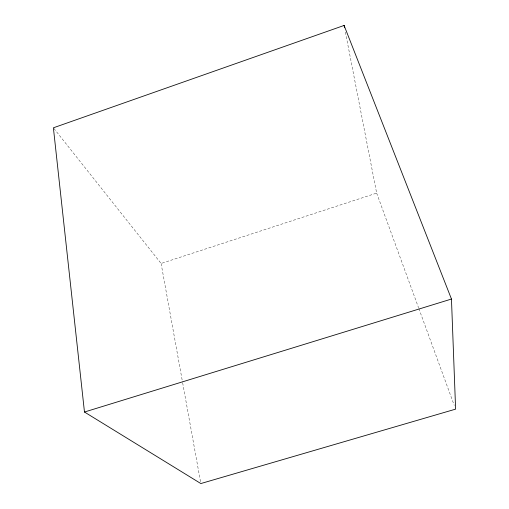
<?xml version="1.0" encoding="UTF-8"?>
<svg xmlns="http://www.w3.org/2000/svg" width="509" height="509" viewBox="0 0 509 509"><rect width="100%" height="100%" fill="white"/><g stroke="black" fill="none" stroke-linecap="round" stroke-linejoin="round"><path stroke-width="0.38" stroke-dasharray="2.54 1.91" d="M53.884 128.433L161.105 263.471L376.654 193.121L345.159 30.909M376.654 193.121L418.583 307.837M418.856 308.581L454.251 405.418M161.105 263.471L182.527 382.094M182.667 382.876L200.845 483.55"/><path stroke-width="0.76" d="M344.097 25.45L53.388 127.81L84.469 412.029L200.845 483.55L455.612 409.141L451.464 299.044L344.097 25.45L344.555 27.791M84.469 412.029L451.464 299.044"/></g></svg>
